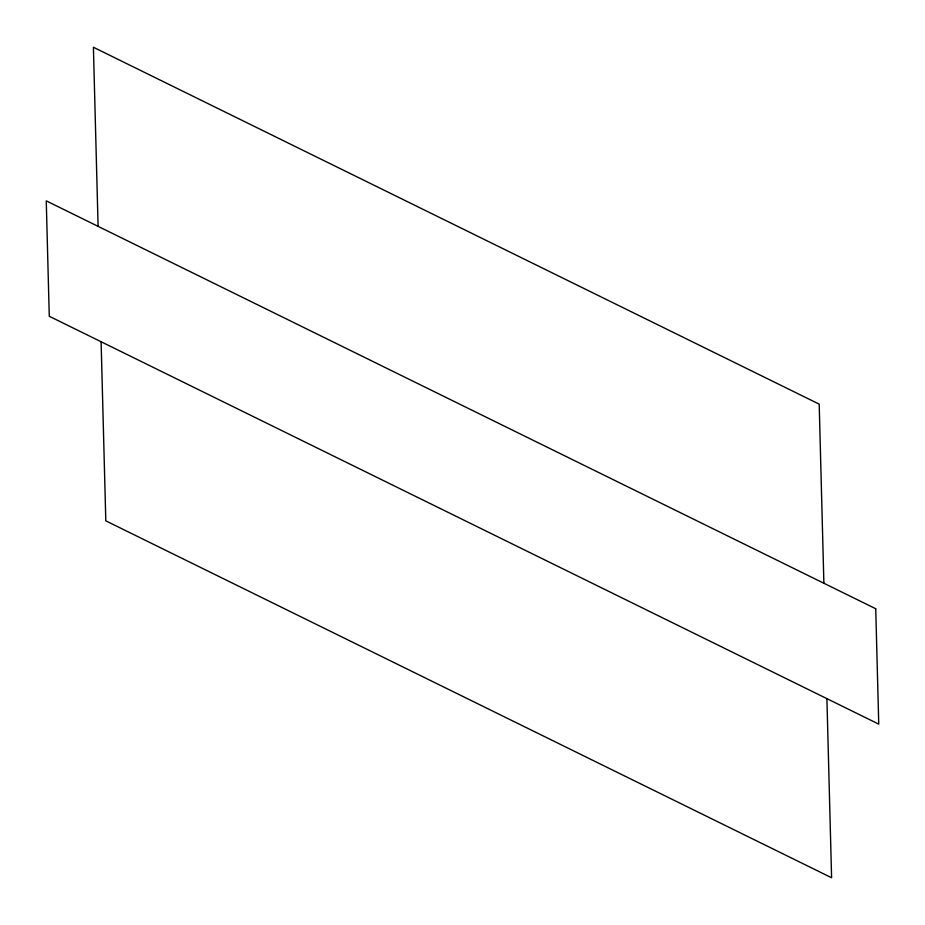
<?xml version="1.0" encoding="UTF-8"?>
<svg xmlns="http://www.w3.org/2000/svg" width="925" height="925" viewBox="0 0 925 925"><rect width="100%" height="100%" fill="white"/><g stroke="black" fill="none" stroke-linecap="round" stroke-linejoin="round"><path stroke-width="1.39" d="M823.886 583.247L819.192 404.144L93.402 47.256L98.096 226.359M826.904 698.641L831.598 877.744L105.808 520.856L101.114 341.753M875.732 608.743L46.25 200.864L49.268 316.257L878.75 724.136L875.732 608.743"/></g></svg>
